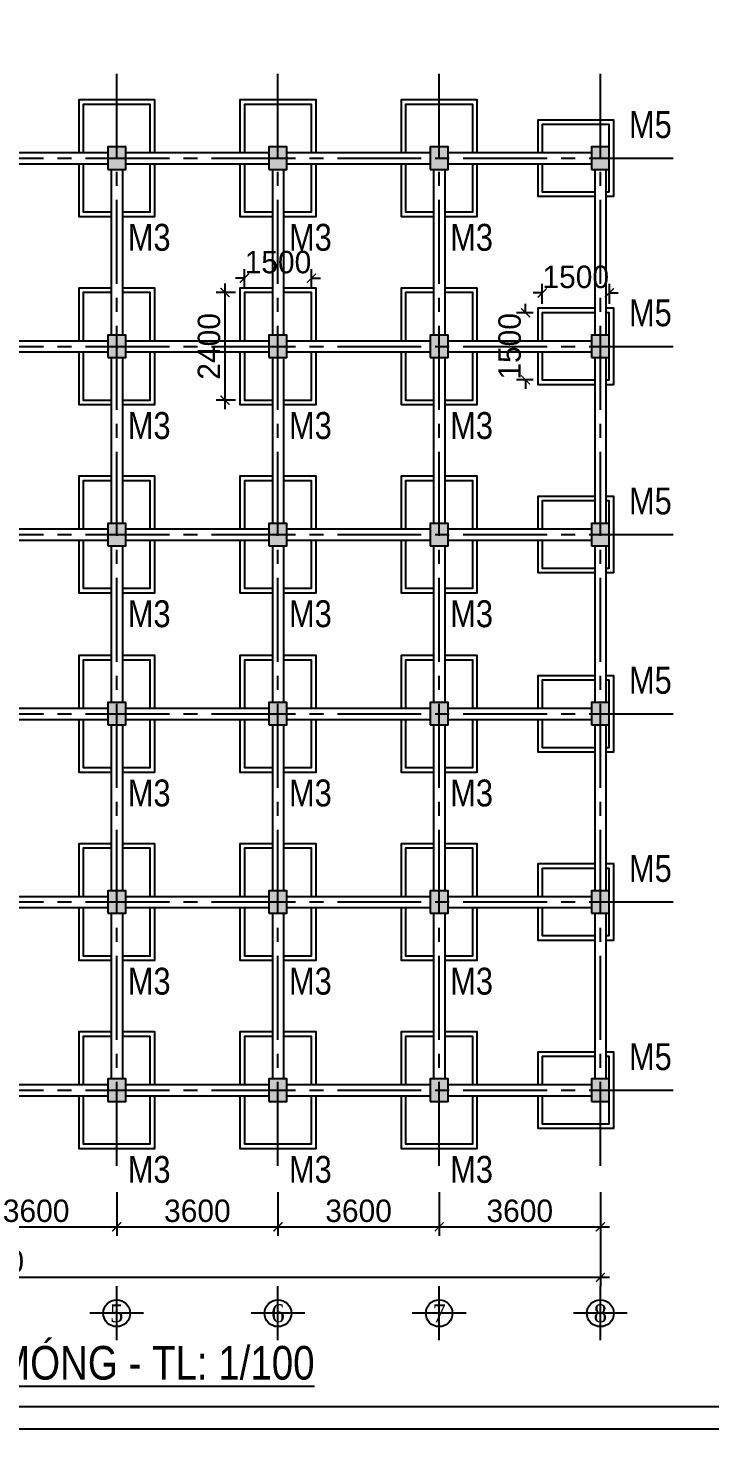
# Model space of a CAD drawing. Extents: x -28764 to 452005, y -12382 to 263221.
# Drawn here: x 253268 to 268498, y -1658 to 29606 of the extents above; entities that cross this region are included whole.
import ezdxf
from ezdxf.enums import TextEntityAlignment as Align

# ---------------------------------------------------------------- set-up
doc = ezdxf.new("R2010")
doc.units = 0
doc.header["$MEASUREMENT"] = 0
doc.linetypes.add('CENTER2', pattern=[1.125, 0.75, -0.125, 0.125, -0.125])
doc.layers.get('0').update_dxf_attribs({"linetype": 'CONTINUOUS'})
doc.layers.get('DEFPOINTS').update_dxf_attribs({"linetype": 'CONTINUOUS'})
for name, color, linetype in [('cot', 8, 'CONTINUOUS'), ('DIM', 1, 'CONTINUOUS'), ('DUT', 7, 'CENTER2'), ('MOTAAR', 1, 'CONTINUOUS'), ('TEXT', 7, 'CONTINUOUS'), ('THEP', 6, 'CONTINUOUS'), ('TUONG', 7, 'CONTINUOUS')]:
    doc.layers.add(name, color=color, linetype=linetype)
doc.styles.add('DIM-NEW', font='')
doc.styles.add('STANDARD1', font='symbol.ttf')
doc.styles.add('T1', font='romans.shx')
doc.styles.add('T2', font='')
doc.styles.get('DIM-NEW').set_extended_font_data('VNI-Helve-Condense')
doc.styles.get('T2').set_extended_font_data('VNI-Times')
doc.dimstyles.new('TL100', dxfattribs={"dimtxt": 250, "dimasz": 200, "dimexe": 200, "dimexo": 200, "dimgap": 100, "dimtad": 1, "dimdec": 0, "dimzin": 0, "dimdsep": 46, "dimtxsty": 'T1', "dimblk": 'ARCHTICK', "dimcen": 250, "dimdle": 200, "dimclrd": 1, "dimclre": 1, "dimclrt": 2, "dimadec": 0, "dimazin": 0, "dimtfac": 1, "dimtdec": 0, "dimtix": 1, "dimtofl": 0, "dimtmove": 0, "dimatfit": 0, "dimldrblk": 'ARCHTICK', "dimfxl": 1, "dimtolj": 1, "dimtzin": 0, "dimlwd": -1, "dimlwe": -1, "dimarcsym": 0})

# ---------------------------------------------------------------- blocks, each defined once
blk = doc.blocks.new('_ARCHTICK')
at = {"color": 0, "linetype": 'ByBlock', "const_width": 0.15}
blk.add_lwpolyline([(-0.5, -0.5), (0.5, 0.5)], dxfattribs=at)
blk = doc.blocks.new('*D163')
at = {"layer": 'DEFPOINTS', "color": 0, "transparency": 16777216}
for p in [(258100, 23702), (257667, 21302), (258100, 21302)]:
    blk.add_point(p, dxfattribs=at)
at = {"layer": 'TUONG', "color": 1, "transparency": 16777216}
for p, q in [((257667, 23902), (257667, 21102)), ((257900, 23702), (257467, 23702)), ((257900, 21302), (257467, 21302))]:
    blk.add_line(p, q, dxfattribs=at)
at = {"layer": 'TUONG', "color": 1, "transparency": 16777216, "xscale": 200, "yscale": 200, "zscale": 200}
for p, rotation in [((257667, 23702), 90), ((257667, 21302), 270)]:
    blk.add_blockref('_ARCHTICK', p, dxfattribs=dict(at, rotation=rotation))
at = {"layer": 'TUONG', "color": 2, "transparency": 16777216, "insert": (257312, 22502), "char_height": 500, "attachment_point": 5, "rotation": 90, "style": 'STANDARD1'}
blk.add_mtext('\\A1;2400', dxfattribs=at)
blk = doc.blocks.new('*D162')
at = {"layer": 'DEFPOINTS', "color": 0, "transparency": 16777216}
for p in [(259600, 24024), (258100, 23604), (259600, 23604)]:
    blk.add_point(p, dxfattribs=at)
at = {"layer": 'TUONG', "color": 1, "transparency": 16777216}
for p, q in [((258100, 23804), (258100, 24224)), ((259600, 23804), (259600, 24224)), ((258100, 24024), (257900, 24024)), ((259600, 24024), (259800, 24024))]:
    blk.add_line(p, q, dxfattribs=at)
at = {"layer": 'TUONG', "color": 1, "transparency": 16777216, "xscale": 200, "yscale": 200, "zscale": 200}
blk.add_blockref('_ARCHTICK', (258100, 24024), dxfattribs=at)
at = {"layer": 'TUONG', "color": 1, "transparency": 16777216, "xscale": 200, "yscale": 200, "zscale": 200, "rotation": 180}
blk.add_blockref('_ARCHTICK', (259600, 24024), dxfattribs=at)
at = {"layer": 'TUONG', "color": 2, "transparency": 16777216, "insert": (258850, 24379), "char_height": 500, "attachment_point": 5, "style": 'STANDARD1'}
blk.add_mtext('\\A1;1500', dxfattribs=at)
blk = doc.blocks.new('*D176')
at = {"layer": 'DEFPOINTS', "color": 0, "transparency": 16777216}
for p in [(262450, 3825), (266050, 3825), (266050, 2853)]:
    blk.add_point(p, dxfattribs=at)
at = {"layer": 'TUONG', "color": 1, "transparency": 16777216}
for p, q in [((262450, 3625), (262450, 2653)), ((266050, 3625), (266050, 2653)), ((262250, 2853), (266250, 2853))]:
    blk.add_line(p, q, dxfattribs=at)
at = {"layer": 'TUONG', "color": 1, "transparency": 16777216, "xscale": 200, "yscale": 200, "zscale": 200, "rotation": 180}
blk.add_blockref('_ARCHTICK', (262450, 2853), dxfattribs=at)
at = {"layer": 'TUONG', "color": 1, "transparency": 16777216, "xscale": 200, "yscale": 200, "zscale": 200}
blk.add_blockref('_ARCHTICK', (266050, 2853), dxfattribs=at)
at = {"layer": 'TUONG', "color": 2, "transparency": 16777216, "insert": (264250, 3208), "char_height": 500, "attachment_point": 5, "style": 'STANDARD1'}
blk.add_mtext('\\A1;3600', dxfattribs=at)
blk = doc.blocks.new('*D175')
at = {"layer": 'DEFPOINTS', "color": 0, "transparency": 16777216}
for p in [(238450, 4807), (266050, 2978), (238450, 1725)]:
    blk.add_point(p, dxfattribs=at)
at = {"layer": 'TUONG', "color": 1, "transparency": 16777216}
for p, q in [((238450, 4607), (238450, 1525)), ((266050, 2778), (266050, 1525)), ((266250, 1725), (238250, 1725))]:
    blk.add_line(p, q, dxfattribs=at)
at = {"layer": 'TUONG', "color": 1, "transparency": 16777216, "xscale": 200, "yscale": 200, "zscale": 200, "rotation": 180}
blk.add_blockref('_ARCHTICK', (238450, 1725), dxfattribs=at)
at = {"layer": 'TUONG', "color": 1, "transparency": 16777216, "xscale": 200, "yscale": 200, "zscale": 200}
blk.add_blockref('_ARCHTICK', (266050, 1725), dxfattribs=at)
at = {"layer": 'TUONG', "color": 2, "transparency": 16777216, "insert": (252250, 2080), "char_height": 500, "attachment_point": 5, "style": 'STANDARD1'}
blk.add_mtext('\\A1;27600', dxfattribs=at)
blk = doc.blocks.new('*D171')
at = {"layer": 'DEFPOINTS', "color": 0, "transparency": 16777216}
for p in [(255250, 3825), (258850, 3825), (258850, 2853)]:
    blk.add_point(p, dxfattribs=at)
at = {"layer": 'TUONG', "color": 1, "transparency": 16777216}
for p, q in [((255250, 3625), (255250, 2653)), ((258850, 3625), (258850, 2653)), ((255050, 2853), (259050, 2853))]:
    blk.add_line(p, q, dxfattribs=at)
at = {"layer": 'TUONG', "color": 1, "transparency": 16777216, "xscale": 200, "yscale": 200, "zscale": 200, "rotation": 180}
blk.add_blockref('_ARCHTICK', (255250, 2853), dxfattribs=at)
at = {"layer": 'TUONG', "color": 1, "transparency": 16777216, "xscale": 200, "yscale": 200, "zscale": 200}
blk.add_blockref('_ARCHTICK', (258850, 2853), dxfattribs=at)
at = {"layer": 'TUONG', "color": 2, "transparency": 16777216, "insert": (257050, 3208), "char_height": 500, "attachment_point": 5, "style": 'STANDARD1'}
blk.add_mtext('\\A1;3600', dxfattribs=at)
blk = doc.blocks.new('*D170')
at = {"layer": 'DEFPOINTS', "color": 0, "transparency": 16777216}
for p in [(251650, 3825), (255250, 3825), (255250, 2853)]:
    blk.add_point(p, dxfattribs=at)
at = {"layer": 'TUONG', "color": 1, "transparency": 16777216}
for p, q in [((251650, 3625), (251650, 2653)), ((255250, 3625), (255250, 2653)), ((251450, 2853), (255450, 2853))]:
    blk.add_line(p, q, dxfattribs=at)
at = {"layer": 'TUONG', "color": 1, "transparency": 16777216, "xscale": 200, "yscale": 200, "zscale": 200, "rotation": 180}
blk.add_blockref('_ARCHTICK', (251650, 2853), dxfattribs=at)
at = {"layer": 'TUONG', "color": 1, "transparency": 16777216, "xscale": 200, "yscale": 200, "zscale": 200}
blk.add_blockref('_ARCHTICK', (255250, 2853), dxfattribs=at)
at = {"layer": 'TUONG', "color": 2, "transparency": 16777216, "insert": (253450, 3208), "char_height": 500, "attachment_point": 5, "style": 'STANDARD1'}
blk.add_mtext('\\A1;3600', dxfattribs=at)
blk = doc.blocks.new('*D169')
at = {"layer": 'DEFPOINTS', "color": 0, "transparency": 16777216}
for p in [(258850, 3825), (262450, 3825), (262450, 2853)]:
    blk.add_point(p, dxfattribs=at)
at = {"layer": 'TUONG', "color": 1, "transparency": 16777216}
for p, q in [((258850, 3625), (258850, 2653)), ((262450, 3625), (262450, 2653)), ((258650, 2853), (262650, 2853))]:
    blk.add_line(p, q, dxfattribs=at)
at = {"layer": 'TUONG', "color": 1, "transparency": 16777216, "xscale": 200, "yscale": 200, "zscale": 200, "rotation": 180}
blk.add_blockref('_ARCHTICK', (258850, 2853), dxfattribs=at)
at = {"layer": 'TUONG', "color": 1, "transparency": 16777216, "xscale": 200, "yscale": 200, "zscale": 200}
blk.add_blockref('_ARCHTICK', (262450, 2853), dxfattribs=at)
at = {"layer": 'TUONG', "color": 2, "transparency": 16777216, "insert": (260650, 3208), "char_height": 500, "attachment_point": 5, "style": 'STANDARD1'}
blk.add_mtext('\\A1;3600', dxfattribs=at)
blk = doc.blocks.new('truc2')
at = {"layer": 'MOTAAR'}
for p, q in [((0, -15), (0, 0)), ((7.5, -7.5), (-7.5, -7.5))]:
    blk.add_line(p, q, dxfattribs=at)
blk.add_lwpolyline([(0, -3.5), (0, -1.84)], dxfattribs=at)
blk.add_circle((0, -7.5), 3.75, dxfattribs=at)
at = {"layer": 'TEXT', "style": 'T2'}
blk.add_attdef('1', text='', height=5, dxfattribs=at).set_placement((0, -7.5), align=Align.MIDDLE_CENTER)
blk = doc.blocks.new('*D214')
at = {"layer": 'DEFPOINTS', "color": 0, "transparency": 16777216}
for p in [(264750, 23695), (264750, 23252), (266250, 23252)]:
    blk.add_point(p, dxfattribs=at)
at = {"layer": 'TUONG', "color": 1, "transparency": 16777216}
for p, q in [((264750, 23452), (264750, 23895)), ((266250, 23452), (266250, 23895)), ((264750, 23695), (264550, 23695)), ((266250, 23695), (266450, 23695))]:
    blk.add_line(p, q, dxfattribs=at)
at = {"layer": 'TUONG', "color": 1, "transparency": 16777216, "xscale": 200, "yscale": 200, "zscale": 200}
blk.add_blockref('_ARCHTICK', (264750, 23695), dxfattribs=at)
at = {"layer": 'TUONG', "color": 1, "transparency": 16777216, "xscale": 200, "yscale": 200, "zscale": 200, "rotation": 180}
blk.add_blockref('_ARCHTICK', (266250, 23695), dxfattribs=at)
at = {"layer": 'TUONG', "color": 2, "transparency": 16777216, "insert": (265500, 24050), "char_height": 500, "attachment_point": 5, "style": 'STANDARD1'}
blk.add_mtext('\\A1;1500', dxfattribs=at)
blk = doc.blocks.new('*D215')
at = {"layer": 'DEFPOINTS', "color": 0, "transparency": 16777216}
for p in [(264750, 23252), (264380, 21752), (264750, 21752)]:
    blk.add_point(p, dxfattribs=at)
at = {"layer": 'TUONG', "color": 1, "transparency": 16777216}
for p, q in [((264380, 23252), (264380, 23452)), ((264550, 23252), (264180, 23252)), ((264550, 21752), (264180, 21752)), ((264380, 21752), (264380, 21552))]:
    blk.add_line(p, q, dxfattribs=at)
at = {"layer": 'TUONG', "color": 1, "transparency": 16777216, "xscale": 200, "yscale": 200, "zscale": 200}
for p, rotation in [((264380, 23252), 270), ((264380, 21752), 90)]:
    blk.add_blockref('_ARCHTICK', p, dxfattribs=dict(at, rotation=rotation))
at = {"layer": 'TUONG', "color": 2, "transparency": 16777216, "insert": (264025, 22502), "char_height": 500, "attachment_point": 5, "rotation": 90, "style": 'STANDARD1'}
blk.add_mtext('\\A1;1500', dxfattribs=at)

msp = doc.modelspace()

# ---------------------------------------------------------------- linework, layer by layer
at = {"layer": 'cot'}
for points in [[(255049.9, 26452.4), (255449.9, 26452.4), (255449.9, 26952.4), (255049.9, 26952.4)], [(258649.9, 26452.4), (259049.9, 26452.4), (259049.9, 26952.4), (258649.9, 26952.4)], [(262249.9, 26452.4), (262649.9, 26452.4), (262649.9, 26952.4), (262249.9, 26952.4)], [(265849.9, 26452.4), (266249.9, 26452.4), (266249.9, 26952.4), (265849.9, 26952.4)], [(255049.9, 22252.4), (255449.9, 22252.4), (255449.9, 22752.4), (255049.9, 22752.4)], [(258649.9, 22252.4), (259049.9, 22252.4), (259049.9, 22752.4), (258649.9, 22752.4)], [(262249.9, 22252.4), (262649.9, 22252.4), (262649.9, 22752.4), (262249.9, 22752.4)], [(265849.9, 22252.4), (266249.9, 22252.4), (266249.9, 22752.4), (265849.9, 22752.4)], [(255049.9, 18052.4), (255449.9, 18052.4), (255449.9, 18552.4), (255049.9, 18552.4)], [(258649.9, 18052.4), (259049.9, 18052.4), (259049.9, 18552.4), (258649.9, 18552.4)], [(262249.9, 18052.4), (262649.9, 18052.4), (262649.9, 18552.4), (262249.9, 18552.4)], [(265849.9, 18052.4), (266249.9, 18052.4), (266249.9, 18552.4), (265849.9, 18552.4)], [(255049.9, 14052.4), (255449.9, 14052.4), (255449.9, 14552.4), (255049.9, 14552.4)], [(258649.9, 14052.4), (259049.9, 14052.4), (259049.9, 14552.4), (258649.9, 14552.4)], [(262249.9, 14052.4), (262649.9, 14052.4), (262649.9, 14552.4), (262249.9, 14552.4)], [(265849.9, 14052.4), (266249.9, 14052.4), (266249.9, 14552.4), (265849.9, 14552.4)], [(255049.9, 9852.4), (255449.9, 9852.4), (255449.9, 10352.4), (255049.9, 10352.4)], [(258649.9, 9852.4), (259049.9, 9852.4), (259049.9, 10352.4), (258649.9, 10352.4)], [(262249.9, 9852.4), (262649.9, 9852.4), (262649.9, 10352.4), (262249.9, 10352.4)], [(265849.9, 9852.4), (266249.9, 9852.4), (266249.9, 10352.4), (265849.9, 10352.4)], [(255049.9, 5652.4), (255449.9, 5652.4), (255449.9, 6152.4), (255049.9, 6152.4)], [(258649.9, 5652.4), (259049.9, 5652.4), (259049.9, 6152.4), (258649.9, 6152.4)], [(262249.9, 5652.4), (262649.9, 5652.4), (262649.9, 6152.4), (262249.9, 6152.4)], [(265849.9, 5652.4), (266249.9, 5652.4), (266249.9, 6152.4), (265849.9, 6152.4)]]:
    msp.add_lwpolyline(points, close=True, dxfattribs=at)
for points in [[(255049.9, 26952.4), (255449.9, 26952.4), (255049.9, 26452.4), (255449.9, 26452.4)], [(258649.9, 26952.4), (259049.9, 26952.4), (258649.9, 26452.4), (259049.9, 26452.4)], [(262249.9, 26952.4), (262649.9, 26952.4), (262249.9, 26452.4), (262649.9, 26452.4)], [(265849.9, 26952.4), (266249.9, 26952.4), (265849.9, 26452.4), (266249.9, 26452.4)], [(255049.9, 22752.4), (255449.9, 22752.4), (255049.9, 22252.4), (255449.9, 22252.4)], [(258649.9, 22752.4), (259049.9, 22752.4), (258649.9, 22252.4), (259049.9, 22252.4)], [(262249.9, 22752.4), (262649.9, 22752.4), (262249.9, 22252.4), (262649.9, 22252.4)], [(265849.9, 22752.4), (266249.9, 22752.4), (265849.9, 22252.4), (266249.9, 22252.4)], [(255049.9, 18552.4), (255449.9, 18552.4), (255049.9, 18052.4), (255449.9, 18052.4)], [(258649.9, 18552.4), (259049.9, 18552.4), (258649.9, 18052.4), (259049.9, 18052.4)], [(262249.9, 18552.4), (262649.9, 18552.4), (262249.9, 18052.4), (262649.9, 18052.4)], [(265849.9, 18552.4), (266249.9, 18552.4), (265849.9, 18052.4), (266249.9, 18052.4)], [(255049.9, 14552.4), (255449.9, 14552.4), (255049.9, 14052.4), (255449.9, 14052.4)], [(258649.9, 14552.4), (259049.9, 14552.4), (258649.9, 14052.4), (259049.9, 14052.4)], [(262249.9, 14552.4), (262649.9, 14552.4), (262249.9, 14052.4), (262649.9, 14052.4)], [(265849.9, 14552.4), (266249.9, 14552.4), (265849.9, 14052.4), (266249.9, 14052.4)], [(255049.9, 10352.4), (255449.9, 10352.4), (255049.9, 9852.4), (255449.9, 9852.4)], [(258649.9, 10352.4), (259049.9, 10352.4), (258649.9, 9852.4), (259049.9, 9852.4)], [(262249.9, 10352.4), (262649.9, 10352.4), (262249.9, 9852.4), (262649.9, 9852.4)], [(265849.9, 10352.4), (266249.9, 10352.4), (265849.9, 9852.4), (266249.9, 9852.4)], [(255049.9, 6152.4), (255449.9, 6152.4), (255049.9, 5652.4), (255449.9, 5652.4)], [(258649.9, 6152.4), (259049.9, 6152.4), (258649.9, 5652.4), (259049.9, 5652.4)], [(262249.9, 6152.4), (262649.9, 6152.4), (262249.9, 5652.4), (262649.9, 5652.4)], [(265849.9, 6152.4), (266249.9, 6152.4), (265849.9, 5652.4), (266249.9, 5652.4)]]:
    msp.add_solid(points, dxfattribs=at)
at = {"layer": 'DUT', "color": 9, "linetype": 'CENTER2', "ltscale": 2500}
for p, q in [((255249.9, 4211.6), (255249.9, 28760.4)), ((258849.9, 4211.6), (258849.9, 28760.4)), ((262449.9, 4211.6), (262449.9, 28760.4)), ((266049.9, 4211.6), (266049.9, 28760.4)), ((237676.4, 26702.4), (267937.4, 26702.4)), ((237676.4, 22502.4), (267937.4, 22502.4)), ((237676.4, 18302.4), (267937.4, 18302.4)), ((237676.4, 14302.4), (267937.4, 14302.4)), ((237676.4, 10102.4), (267937.4, 10102.4)), ((237676.4, 5902.4), (267937.4, 5902.4))]:
    msp.add_line(p, q, dxfattribs=at)
at = {"layer": 'THEP', "ltscale": 10}
msp.add_lwpolyline([(208246.7, 57241.8), (208246.7, -1158.2), (291346.7, -1158.2), (291346.7, 57241.8)], close=True, dxfattribs=at)
at = {"layer": 'TUONG'}
for p, q in [((251849.9, 26827.4), (255049.9, 26827.4)), ((251849.9, 26577.4), (255049.9, 26577.4)), ((255449.9, 26827.4), (258649.9, 26827.4)), ((255449.9, 26577.4), (258649.9, 26577.4)), ((259049.9, 26827.4), (262249.9, 26827.4)), ((259049.9, 26577.4), (262249.9, 26577.4)), ((262649.9, 26827.4), (265849.9, 26827.4)), ((262649.9, 26577.4), (265849.9, 26577.4)), ((255124.9, 26452.4), (255124.9, 22752.4)), ((255374.9, 26452.4), (255374.9, 22752.4)), ((258724.9, 26452.4), (258724.9, 22752.4)), ((258974.9, 26452.4), (258974.9, 22752.4)), ((262324.9, 26452.4), (262324.9, 22752.4)), ((262574.9, 26452.4), (262574.9, 22752.4)), ((265924.9, 26452.4), (265924.9, 22752.4)), ((266174.9, 26452.4), (266174.9, 22752.4)), ((251849.9, 22627.4), (255049.9, 22627.4)), ((255449.9, 22627.4), (258649.9, 22627.4)), ((259049.9, 22627.4), (262249.9, 22627.4)), ((262649.9, 22627.4), (265849.9, 22627.4)), ((251849.9, 22377.4), (255049.9, 22377.4)), ((255124.9, 22252.4), (255124.9, 18552.4)), ((255374.9, 22252.4), (255374.9, 18552.4)), ((255449.9, 22377.4), (258649.9, 22377.4)), ((258724.9, 22252.4), (258724.9, 18552.4)), ((258974.9, 22252.4), (258974.9, 18552.4)), ((259049.9, 22377.4), (262249.9, 22377.4)), ((262324.9, 22252.4), (262324.9, 18552.4)), ((262574.9, 22252.4), (262574.9, 18552.4)), ((262649.9, 22377.4), (265849.9, 22377.4)), ((265924.9, 22252.4), (265924.9, 18552.4)), ((266174.9, 22252.4), (266174.9, 18552.4)), ((251849.9, 18427.4), (255049.9, 18427.4)), ((251849.9, 18177.4), (255049.9, 18177.4)), ((255449.9, 18427.4), (258649.9, 18427.4)), ((255449.9, 18177.4), (258649.9, 18177.4)), ((259049.9, 18427.4), (262249.9, 18427.4)), ((259049.9, 18177.4), (262249.9, 18177.4)), ((262649.9, 18427.4), (265849.9, 18427.4)), ((262649.9, 18177.4), (265849.9, 18177.4)), ((255124.9, 18052.4), (255124.9, 14552.4)), ((255374.9, 18052.4), (255374.9, 14552.4)), ((258724.9, 18052.4), (258724.9, 14552.4)), ((258974.9, 18052.4), (258974.9, 14552.4)), ((262324.9, 18052.4), (262324.9, 14552.4)), ((262574.9, 18052.4), (262574.9, 14552.4)), ((265924.9, 18052.4), (265924.9, 14552.4)), ((266174.9, 18052.4), (266174.9, 14552.4)), ((251849.9, 14427.4), (255049.9, 14427.4)), ((255449.9, 14427.4), (258649.9, 14427.4)), ((259049.9, 14427.4), (262249.9, 14427.4)), ((262649.9, 14427.4), (265849.9, 14427.4)), ((251849.9, 14177.4), (255049.9, 14177.4)), ((255449.9, 14177.4), (258649.9, 14177.4)), ((259049.9, 14177.4), (262249.9, 14177.4)), ((262649.9, 14177.4), (265849.9, 14177.4)), ((255124.9, 14052.4), (255124.9, 10352.4)), ((255374.9, 14052.4), (255374.9, 10352.4)), ((258724.9, 14052.4), (258724.9, 10352.4)), ((258974.9, 14052.4), (258974.9, 10352.4)), ((262324.9, 14052.4), (262324.9, 10352.4)), ((262574.9, 14052.4), (262574.9, 10352.4)), ((265924.9, 14052.4), (265924.9, 10352.4)), ((266174.9, 14052.4), (266174.9, 10352.4)), ((251849.9, 10227.4), (255049.9, 10227.4)), ((255449.9, 10227.4), (258649.9, 10227.4)), ((259049.9, 10227.4), (262249.9, 10227.4)), ((262649.9, 10227.4), (265849.9, 10227.4)), ((251849.9, 9977.4), (255049.9, 9977.4)), ((255124.9, 9852.4), (255124.9, 6152.4)), ((255374.9, 9852.4), (255374.9, 6152.4)), ((255449.9, 9977.4), (258649.9, 9977.4)), ((258724.9, 9852.4), (258724.9, 6152.4)), ((258974.9, 9852.4), (258974.9, 6152.4)), ((259049.9, 9977.4), (262249.9, 9977.4)), ((262324.9, 9852.4), (262324.9, 6152.4)), ((262574.9, 9852.4), (262574.9, 6152.4)), ((262649.9, 9977.4), (265849.9, 9977.4)), ((265924.9, 9852.4), (265924.9, 6152.4)), ((266174.9, 9852.4), (266174.9, 6152.4)), ((251849.9, 6027.4), (255049.9, 6027.4)), ((255449.9, 6027.4), (258649.9, 6027.4)), ((259049.9, 6027.4), (262249.9, 6027.4)), ((262649.9, 6027.4), (265849.9, 6027.4)), ((251849.9, 5777.4), (255049.9, 5777.4)), ((255449.9, 5777.4), (258649.9, 5777.4)), ((259049.9, 5777.4), (262249.9, 5777.4)), ((262649.9, 5777.4), (265849.9, 5777.4))]:
    msp.add_line(p, q, dxfattribs=at)
msp.add_lwpolyline([(207746.7, 57741.8), (207746.7, -1658.2), (291846.7, -1658.2), (291846.7, 57741.8)], close=True, dxfattribs=at)
for points in [[(256099.9, 26827.4), (256099.9, 28002.4), (254399.9, 28002.4), (254399.9, 26827.4)], [(255999.9, 26827.4), (255999.9, 27902.4), (254499.9, 27902.4), (254499.9, 26827.4)], [(259699.9, 26827.4), (259699.9, 28002.4), (257999.9, 28002.4), (257999.9, 26827.4)], [(259599.9, 26827.4), (259599.9, 27902.4), (258099.9, 27902.4), (258099.9, 26827.4)], [(263299.9, 26827.4), (263299.9, 28002.4), (261599.9, 28002.4), (261599.9, 26827.4)], [(263199.9, 26827.4), (263199.9, 27902.4), (261699.9, 27902.4), (261699.9, 26827.4)], [(266174.9, 25852.4), (266349.9, 25852.4), (266349.9, 27552.4), (264649.9, 27552.4), (264649.9, 26827.4)], [(266174.9, 25952.4), (266249.9, 25952.4), (266249.9, 27452.4), (264749.9, 27452.4), (264749.9, 26827.4)], [(254399.9, 26577.4), (254399.9, 25402.4), (255124.9, 25402.4)], [(254499.9, 26577.4), (254499.9, 25502.4), (255124.9, 25502.4)], [(255374.9, 25402.4), (256099.9, 25402.4), (256099.9, 26577.4)], [(255374.9, 25502.4), (255999.9, 25502.4), (255999.9, 26577.4)], [(257999.9, 26577.4), (257999.9, 25402.4), (258724.9, 25402.4)], [(258099.9, 26577.4), (258099.9, 25502.4), (258724.9, 25502.4)], [(258974.9, 25402.4), (259699.9, 25402.4), (259699.9, 26577.4)], [(258974.9, 25502.4), (259599.9, 25502.4), (259599.9, 26577.4)], [(261599.9, 26577.4), (261599.9, 25402.4), (262324.9, 25402.4)], [(261699.9, 26577.4), (261699.9, 25502.4), (262324.9, 25502.4)], [(262574.9, 25402.4), (263299.9, 25402.4), (263299.9, 26577.4)], [(262574.9, 25502.4), (263199.9, 25502.4), (263199.9, 26577.4)], [(264649.9, 26577.4), (264649.9, 25852.4), (265924.9, 25852.4)], [(264749.9, 26577.4), (264749.9, 25952.4), (265924.9, 25952.4)], [(255124.9, 23802.4), (254399.9, 23802.4), (254399.9, 22627.4)], [(256099.9, 22627.4), (256099.9, 23802.4), (255374.9, 23802.4)], [(258724.9, 23802.4), (257999.9, 23802.4), (257999.9, 22627.4)], [(259699.9, 22627.4), (259699.9, 23802.4), (258974.9, 23802.4)], [(262324.9, 23802.4), (261599.9, 23802.4), (261599.9, 22627.4)], [(263299.9, 22627.4), (263299.9, 23802.4), (262574.9, 23802.4)], [(255124.9, 23702.4), (254499.9, 23702.4), (254499.9, 22627.4)], [(255999.9, 22627.4), (255999.9, 23702.4), (255374.9, 23702.4)], [(258724.9, 23702.4), (258099.9, 23702.4), (258099.9, 22627.4)], [(259599.9, 22627.4), (259599.9, 23702.4), (258974.9, 23702.4)], [(262324.9, 23702.4), (261699.9, 23702.4), (261699.9, 22627.4)], [(263199.9, 22627.4), (263199.9, 23702.4), (262574.9, 23702.4)], [(265924.9, 23352.4), (264649.9, 23352.4), (264649.9, 22627.4)], [(265924.9, 23252.4), (264749.9, 23252.4), (264749.9, 22627.4)], [(266174.9, 21652.4), (266349.9, 21652.4), (266349.9, 23352.4), (266174.9, 23352.4)], [(266174.9, 21752.4), (266249.9, 21752.4), (266249.9, 23252.4), (266174.9, 23252.4)], [(254399.9, 22377.4), (254399.9, 21202.4), (255124.9, 21202.4)], [(254499.9, 22377.4), (254499.9, 21302.4), (255124.9, 21302.4)], [(255374.9, 21202.4), (256099.9, 21202.4), (256099.9, 22377.4)], [(255374.9, 21302.4), (255999.9, 21302.4), (255999.9, 22377.4)], [(257999.9, 22377.4), (257999.9, 21202.4), (258724.9, 21202.4)], [(258099.9, 22377.4), (258099.9, 21302.4), (258724.9, 21302.4)], [(258974.9, 21202.4), (259699.9, 21202.4), (259699.9, 22377.4)], [(258974.9, 21302.4), (259599.9, 21302.4), (259599.9, 22377.4)], [(261599.9, 22377.4), (261599.9, 21202.4), (262324.9, 21202.4)], [(261699.9, 22377.4), (261699.9, 21302.4), (262324.9, 21302.4)], [(262574.9, 21202.4), (263299.9, 21202.4), (263299.9, 22377.4)], [(262574.9, 21302.4), (263199.9, 21302.4), (263199.9, 22377.4)], [(264649.9, 22377.4), (264649.9, 21652.4), (265924.9, 21652.4)], [(264749.9, 22377.4), (264749.9, 21752.4), (265924.9, 21752.4)], [(255124.9, 19602.4), (254399.9, 19602.4), (254399.9, 18427.4)], [(255124.9, 19502.4), (254499.9, 19502.4), (254499.9, 18427.4)], [(256099.9, 18427.4), (256099.9, 19602.4), (255374.9, 19602.4)], [(255999.9, 18427.4), (255999.9, 19502.4), (255374.9, 19502.4)], [(258724.9, 19602.4), (257999.9, 19602.4), (257999.9, 18427.4)], [(258724.9, 19502.4), (258099.9, 19502.4), (258099.9, 18427.4)], [(259699.9, 18427.4), (259699.9, 19602.4), (258974.9, 19602.4)], [(259599.9, 18427.4), (259599.9, 19502.4), (258974.9, 19502.4)], [(262324.9, 19602.4), (261599.9, 19602.4), (261599.9, 18427.4)], [(262324.9, 19502.4), (261699.9, 19502.4), (261699.9, 18427.4)], [(263299.9, 18427.4), (263299.9, 19602.4), (262574.9, 19602.4)], [(263199.9, 18427.4), (263199.9, 19502.4), (262574.9, 19502.4)], [(265924.9, 19152.4), (264649.9, 19152.4), (264649.9, 18427.4)], [(266174.9, 17452.4), (266349.9, 17452.4), (266349.9, 19152.4), (266174.9, 19152.4)], [(265924.9, 19052.4), (264749.9, 19052.4), (264749.9, 18427.4)], [(266174.9, 17552.4), (266249.9, 17552.4), (266249.9, 19052.4), (266174.9, 19052.4)], [(254399.9, 18177.4), (254399.9, 17002.4), (255124.9, 17002.4)], [(254499.9, 18177.4), (254499.9, 17102.4), (255124.9, 17102.4)], [(255374.9, 17002.4), (256099.9, 17002.4), (256099.9, 18177.4)], [(255374.9, 17102.4), (255999.9, 17102.4), (255999.9, 18177.4)], [(257999.9, 18177.4), (257999.9, 17002.4), (258724.9, 17002.4)], [(258099.9, 18177.4), (258099.9, 17102.4), (258724.9, 17102.4)], [(258974.9, 17002.4), (259699.9, 17002.4), (259699.9, 18177.4)], [(258974.9, 17102.4), (259599.9, 17102.4), (259599.9, 18177.4)], [(261599.9, 18177.4), (261599.9, 17002.4), (262324.9, 17002.4)], [(261699.9, 18177.4), (261699.9, 17102.4), (262324.9, 17102.4)], [(262574.9, 17002.4), (263299.9, 17002.4), (263299.9, 18177.4)], [(262574.9, 17102.4), (263199.9, 17102.4), (263199.9, 18177.4)], [(264649.9, 18177.4), (264649.9, 17452.4), (265924.9, 17452.4)], [(264749.9, 18177.4), (264749.9, 17552.4), (265924.9, 17552.4)], [(255124.9, 15602.4), (254399.9, 15602.4), (254399.9, 14427.4)], [(255124.9, 15502.4), (254499.9, 15502.4), (254499.9, 14427.4)], [(256099.9, 14427.4), (256099.9, 15602.4), (255374.9, 15602.4)], [(255999.9, 14427.4), (255999.9, 15502.4), (255374.9, 15502.4)], [(258724.9, 15602.4), (257999.9, 15602.4), (257999.9, 14427.4)], [(258724.9, 15502.4), (258099.9, 15502.4), (258099.9, 14427.4)], [(259699.9, 14427.4), (259699.9, 15602.4), (258974.9, 15602.4)], [(259599.9, 14427.4), (259599.9, 15502.4), (258974.9, 15502.4)], [(262324.9, 15602.4), (261599.9, 15602.4), (261599.9, 14427.4)], [(262324.9, 15502.4), (261699.9, 15502.4), (261699.9, 14427.4)], [(263299.9, 14427.4), (263299.9, 15602.4), (262574.9, 15602.4)], [(263199.9, 14427.4), (263199.9, 15502.4), (262574.9, 15502.4)], [(265924.9, 15152.4), (264649.9, 15152.4), (264649.9, 14427.4)], [(265924.9, 15052.4), (264749.9, 15052.4), (264749.9, 14427.4)], [(266174.9, 13452.4), (266349.9, 13452.4), (266349.9, 15152.4), (266174.9, 15152.4)], [(266174.9, 13552.4), (266249.9, 13552.4), (266249.9, 15052.4), (266174.9, 15052.4)], [(254399.9, 14177.4), (254399.9, 13002.4), (255124.9, 13002.4)], [(254499.9, 14177.4), (254499.9, 13102.4), (255124.9, 13102.4)], [(255374.9, 13102.4), (255999.9, 13102.4), (255999.9, 14177.4)], [(255374.9, 13002.4), (256099.9, 13002.4), (256099.9, 14177.4)], [(257999.9, 14177.4), (257999.9, 13002.4), (258724.9, 13002.4)], [(258099.9, 14177.4), (258099.9, 13102.4), (258724.9, 13102.4)], [(258974.9, 13002.4), (259699.9, 13002.4), (259699.9, 14177.4)], [(258974.9, 13102.4), (259599.9, 13102.4), (259599.9, 14177.4)], [(261599.9, 14177.4), (261599.9, 13002.4), (262324.9, 13002.4)], [(261699.9, 14177.4), (261699.9, 13102.4), (262324.9, 13102.4)], [(262574.9, 13002.4), (263299.9, 13002.4), (263299.9, 14177.4)], [(262574.9, 13102.4), (263199.9, 13102.4), (263199.9, 14177.4)], [(264649.9, 14177.4), (264649.9, 13452.4), (265924.9, 13452.4)], [(264749.9, 14177.4), (264749.9, 13552.4), (265924.9, 13552.4)], [(255124.9, 11402.4), (254399.9, 11402.4), (254399.9, 10227.4)], [(255124.9, 11302.4), (254499.9, 11302.4), (254499.9, 10227.4)], [(256099.9, 10227.4), (256099.9, 11402.4), (255374.9, 11402.4)], [(255999.9, 10227.4), (255999.9, 11302.4), (255374.9, 11302.4)], [(258724.9, 11402.4), (257999.9, 11402.4), (257999.9, 10227.4)], [(258724.9, 11302.4), (258099.9, 11302.4), (258099.9, 10227.4)], [(259699.9, 10227.4), (259699.9, 11402.4), (258974.9, 11402.4)], [(259599.9, 10227.4), (259599.9, 11302.4), (258974.9, 11302.4)], [(262324.9, 11402.4), (261599.9, 11402.4), (261599.9, 10227.4)], [(262324.9, 11302.4), (261699.9, 11302.4), (261699.9, 10227.4)], [(263299.9, 10227.4), (263299.9, 11402.4), (262574.9, 11402.4)], [(263199.9, 10227.4), (263199.9, 11302.4), (262574.9, 11302.4)], [(265924.9, 10952.4), (264649.9, 10952.4), (264649.9, 10227.4)], [(266174.9, 9252.4), (266349.9, 9252.4), (266349.9, 10952.4), (266174.9, 10952.4)], [(265924.9, 10852.4), (264749.9, 10852.4), (264749.9, 10227.4)], [(266174.9, 9352.4), (266249.9, 9352.4), (266249.9, 10852.4), (266174.9, 10852.4)], [(254399.9, 9977.4), (254399.9, 8802.4), (255124.9, 8802.4)], [(254499.9, 9977.4), (254499.9, 8902.4), (255124.9, 8902.4)], [(255374.9, 8802.4), (256099.9, 8802.4), (256099.9, 9977.4)], [(255374.9, 8902.4), (255999.9, 8902.4), (255999.9, 9977.4)], [(257999.9, 9977.4), (257999.9, 8802.4), (258724.9, 8802.4)], [(258099.9, 9977.4), (258099.9, 8902.4), (258724.9, 8902.4)], [(258974.9, 8802.4), (259699.9, 8802.4), (259699.9, 9977.4)], [(258974.9, 8902.4), (259599.9, 8902.4), (259599.9, 9977.4)], [(261599.9, 9977.4), (261599.9, 8802.4), (262324.9, 8802.4)], [(261699.9, 9977.4), (261699.9, 8902.4), (262324.9, 8902.4)], [(262574.9, 8802.4), (263299.9, 8802.4), (263299.9, 9977.4)], [(262574.9, 8902.4), (263199.9, 8902.4), (263199.9, 9977.4)], [(264649.9, 9977.4), (264649.9, 9252.4), (265924.9, 9252.4)], [(264749.9, 9977.4), (264749.9, 9352.4), (265924.9, 9352.4)], [(255124.9, 7202.4), (254399.9, 7202.4), (254399.9, 6027.4)], [(256099.9, 6027.4), (256099.9, 7202.4), (255374.9, 7202.4)], [(258724.9, 7202.4), (257999.9, 7202.4), (257999.9, 6027.4)], [(259699.9, 6027.4), (259699.9, 7202.4), (258974.9, 7202.4)], [(262324.9, 7202.4), (261599.9, 7202.4), (261599.9, 6027.4)], [(263299.9, 6027.4), (263299.9, 7202.4), (262574.9, 7202.4)], [(255124.9, 7102.4), (254499.9, 7102.4), (254499.9, 6027.4)], [(255999.9, 6027.4), (255999.9, 7102.4), (255374.9, 7102.4)], [(258724.9, 7102.4), (258099.9, 7102.4), (258099.9, 6027.4)], [(259599.9, 6027.4), (259599.9, 7102.4), (258974.9, 7102.4)], [(262324.9, 7102.4), (261699.9, 7102.4), (261699.9, 6027.4)], [(263199.9, 6027.4), (263199.9, 7102.4), (262574.9, 7102.4)], [(264649.9, 5777.4), (264649.9, 5052.4), (266349.9, 5052.4), (266349.9, 6752.4), (266174.9, 6752.4)], [(265924.9, 6752.4), (264649.9, 6752.4), (264649.9, 6027.4)], [(264749.9, 5777.4), (264749.9, 5152.4), (266249.9, 5152.4), (266249.9, 6652.4), (266174.9, 6652.4)], [(265924.9, 6652.4), (264749.9, 6652.4), (264749.9, 6027.4)], [(254399.9, 5777.4), (254399.9, 4602.4), (256099.9, 4602.4), (256099.9, 5777.4)], [(254499.9, 5777.4), (254499.9, 4702.4), (255999.9, 4702.4), (255999.9, 5777.4)], [(257999.9, 5777.4), (257999.9, 4602.4), (259699.9, 4602.4), (259699.9, 5777.4)], [(258099.9, 5777.4), (258099.9, 4702.4), (259599.9, 4702.4), (259599.9, 5777.4)], [(261599.9, 5777.4), (261599.9, 4602.4), (263299.9, 4602.4), (263299.9, 5777.4)], [(261699.9, 5777.4), (261699.9, 4702.4), (263199.9, 4702.4), (263199.9, 5777.4)]]:
    msp.add_lwpolyline(points, dxfattribs=at)

# ---------------------------------------------------------------- block references
at = {"layer": 'DIM', "ltscale": 10, "xscale": 80.00000000000001, "yscale": 80.00000000000001, "zscale": 80.00000000000001}
for p, values in [((255249.9, 1525.2), {'1': '5'}), ((258849.9, 1525.2), {'1': '6'}), ((262449.9, 1525.2), {'1': '7'}), ((266049.9, 1525.2), {'1': '8'})]:
    msp.add_blockref('truc2', p, dxfattribs=at).add_auto_attribs(values)

# ---------------------------------------------------------------- texts
at = {"layer": 'TEXT', "style": 'DIM-NEW'}
for s, height, p in [('M5', 600, (266689, 27151.3)), ('M3', 600, (255496.8, 24635.5)), ('M3', 600, (259096.8, 24635.5)), ('M3', 600, (262696.8, 24635.5)), ('M5', 600, (266689, 22951.3)), ('M3', 600, (255496.8, 20435.5)), ('M3', 600, (259096.8, 20435.5)), ('M3', 600, (262696.8, 20435.5)), ('M5', 600, (266689, 18751.3)), ('M3', 600, (255496.8, 16235.5)), ('M3', 600, (259096.8, 16235.5)), ('M3', 600, (262696.8, 16235.5)), ('M5', 600, (266689, 14751.3)), ('M3', 600, (255496.8, 12235.5)), ('M3', 600, (259096.8, 12235.5)), ('M3', 600, (262696.8, 12235.5)), ('M5', 600, (266689, 10551.3)), ('M3', 600, (255496.8, 8035.5)), ('M3', 600, (259096.8, 8035.5)), ('M3', 600, (262696.8, 8035.5)), ('M5', 600, (266689, 6351.3)), ('M3', 600, (255496.8, 3835.5)), ('M3', 600, (259096.8, 3835.5)), ('M3', 600, (262696.8, 3835.5)), ('%%uMAËT BAÈNG BOÁ TRÍ MOÙNG - TL: 1/100', 750, (244791, -556))]:
    msp.add_text(s, height=height, dxfattribs=at).set_placement(p)

# ---------------------------------------------------------------- dimensions: what is measured, and where the dimension line sits
at = {"layer": 'TUONG'}
for base, p1, p2, picture, middle in [((259599.9, 24023.6), (258099.9, 23603.6), (259599.9, 23603.6), '*D162', (258849.9, 24378.7)), ((264749.9, 23694.7), (266249.9, 23252.4), (264749.9, 23252.4), '*D214', (265499.9, 24049.7)), ((238449.9, 1725.2), (266049.9, 2978.1), (238449.9, 4806.8), '*D175', (252249.9, 2080.2)), ((255249.9, 2853.2), (251649.9, 3825.5), (255249.9, 3825.5), '*D170', (253449.9, 3208.2)), ((258849.9, 2853.2), (255249.9, 3825.5), (258849.9, 3825.5), '*D171', (257049.9, 3208.2)), ((262449.9, 2853.2), (258849.9, 3825.5), (262449.9, 3825.5), '*D169', (260649.9, 3208.2)), ((266049.9, 2853.2), (262449.9, 3825.5), (266049.9, 3825.5), '*D176', (264249.9, 3208.2))]:
    dim = msp.add_linear_dim(base=base, p1=p1, p2=p2, dimstyle='TL100', override={"dimtxt": 500, "dimtxsty": 'STANDARD1'}, dxfattribs=at)
    dim.commit()
    dim.dimension.update_dxf_attribs({"geometry": picture, "text_midpoint": middle})
for base, p1, p2, picture, middle in [((257667.3, 21302.4), (258099.9, 23702.4), (258099.9, 21302.4), '*D163', (257312.2, 22502.4)), ((264379.8, 21752.4), (264749.9, 23252.4), (264749.9, 21752.4), '*D215', (264024.7, 22502.4))]:
    dim = msp.add_linear_dim(base=base, p1=p1, p2=p2, angle=90, dimstyle='TL100', override={"dimtxt": 500, "dimtxsty": 'STANDARD1'}, dxfattribs=at)
    dim.commit()
    dim.dimension.update_dxf_attribs({"geometry": picture, "text_midpoint": middle})

doc.saveas('drawing.dxf')
